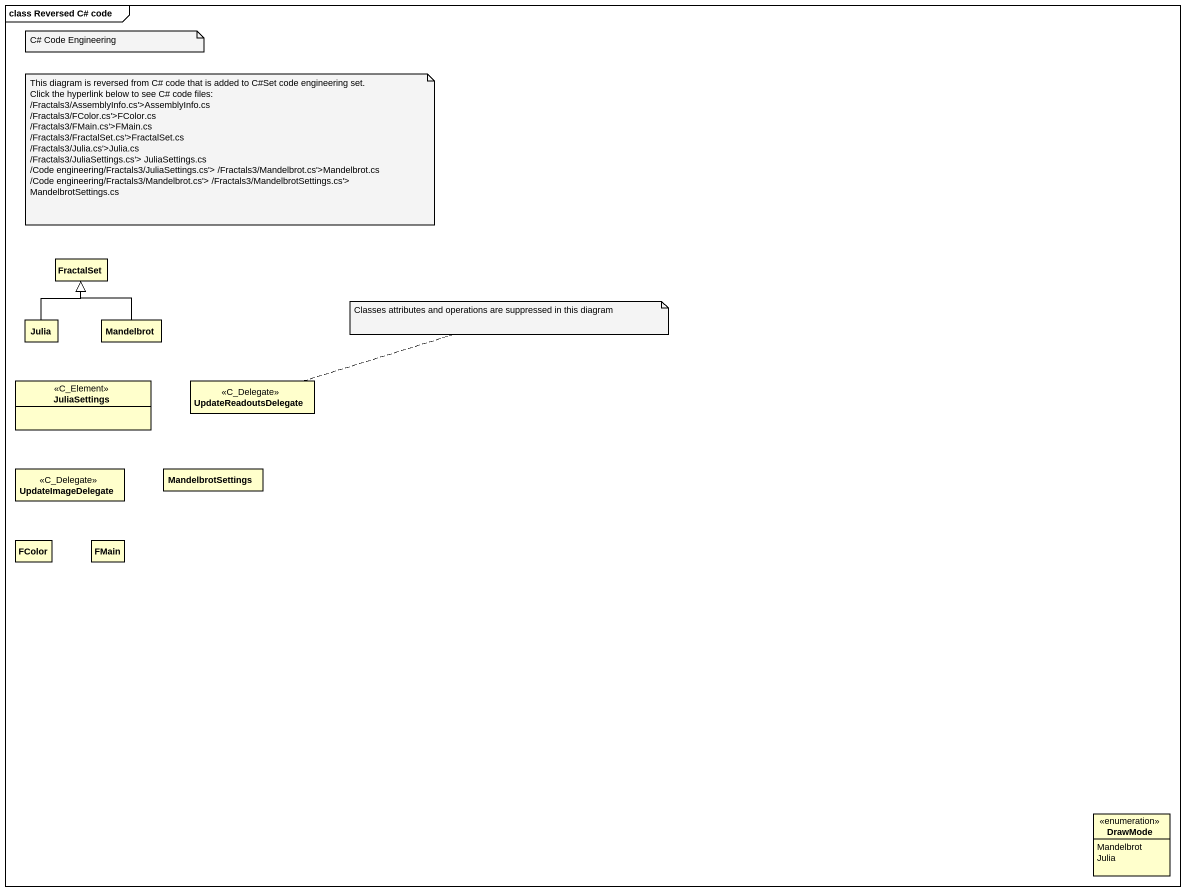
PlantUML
@startuml
mainframe class Reversed C# code
hide circle
hide empty members
class FractalSet
class Julia
class Mandelbrot
class JuliaSettings <<C_Element>>
class UpdateReadoutsDelegate <<C_Delegate>>
class UpdateImageDelegate <<C_Delegate>>
class MandelbrotSettings
class FColor
class FMain
enum DrawMode {
  Mandelbrot
  Julia
}
Julia -up-|> FractalSet
Mandelbrot -up-|> FractalSet
note as N1
  C# Code Engineering
end note
note as N2
  This diagram is reversed from C# code that is added to C#Set code engineering set.
  Click the hyperlink below to see C# code files:
  /Fractals3/AssemblyInfo.cs'>AssemblyInfo.cs
  /Fractals3/FColor.cs'>FColor.cs
  /Fractals3/FMain.cs'>FMain.cs
  /Fractals3/FractalSet.cs'>FractalSet.cs
  /Fractals3/Julia.cs'>Julia.cs
  /Fractals3/JuliaSettings.cs'> JuliaSettings.cs
  /Code engineering/Fractals3/JuliaSettings.cs'> /Fractals3/Mandelbrot.cs'>Mandelbrot.cs
  /Code engineering/Fractals3/Mandelbrot.cs'> /Fractals3/MandelbrotSettings.cs'> MandelbrotSettings.cs
end note
note right of UpdateReadoutsDelegate : Classes attributes and operations are suppressed in this diagram
@enduml
